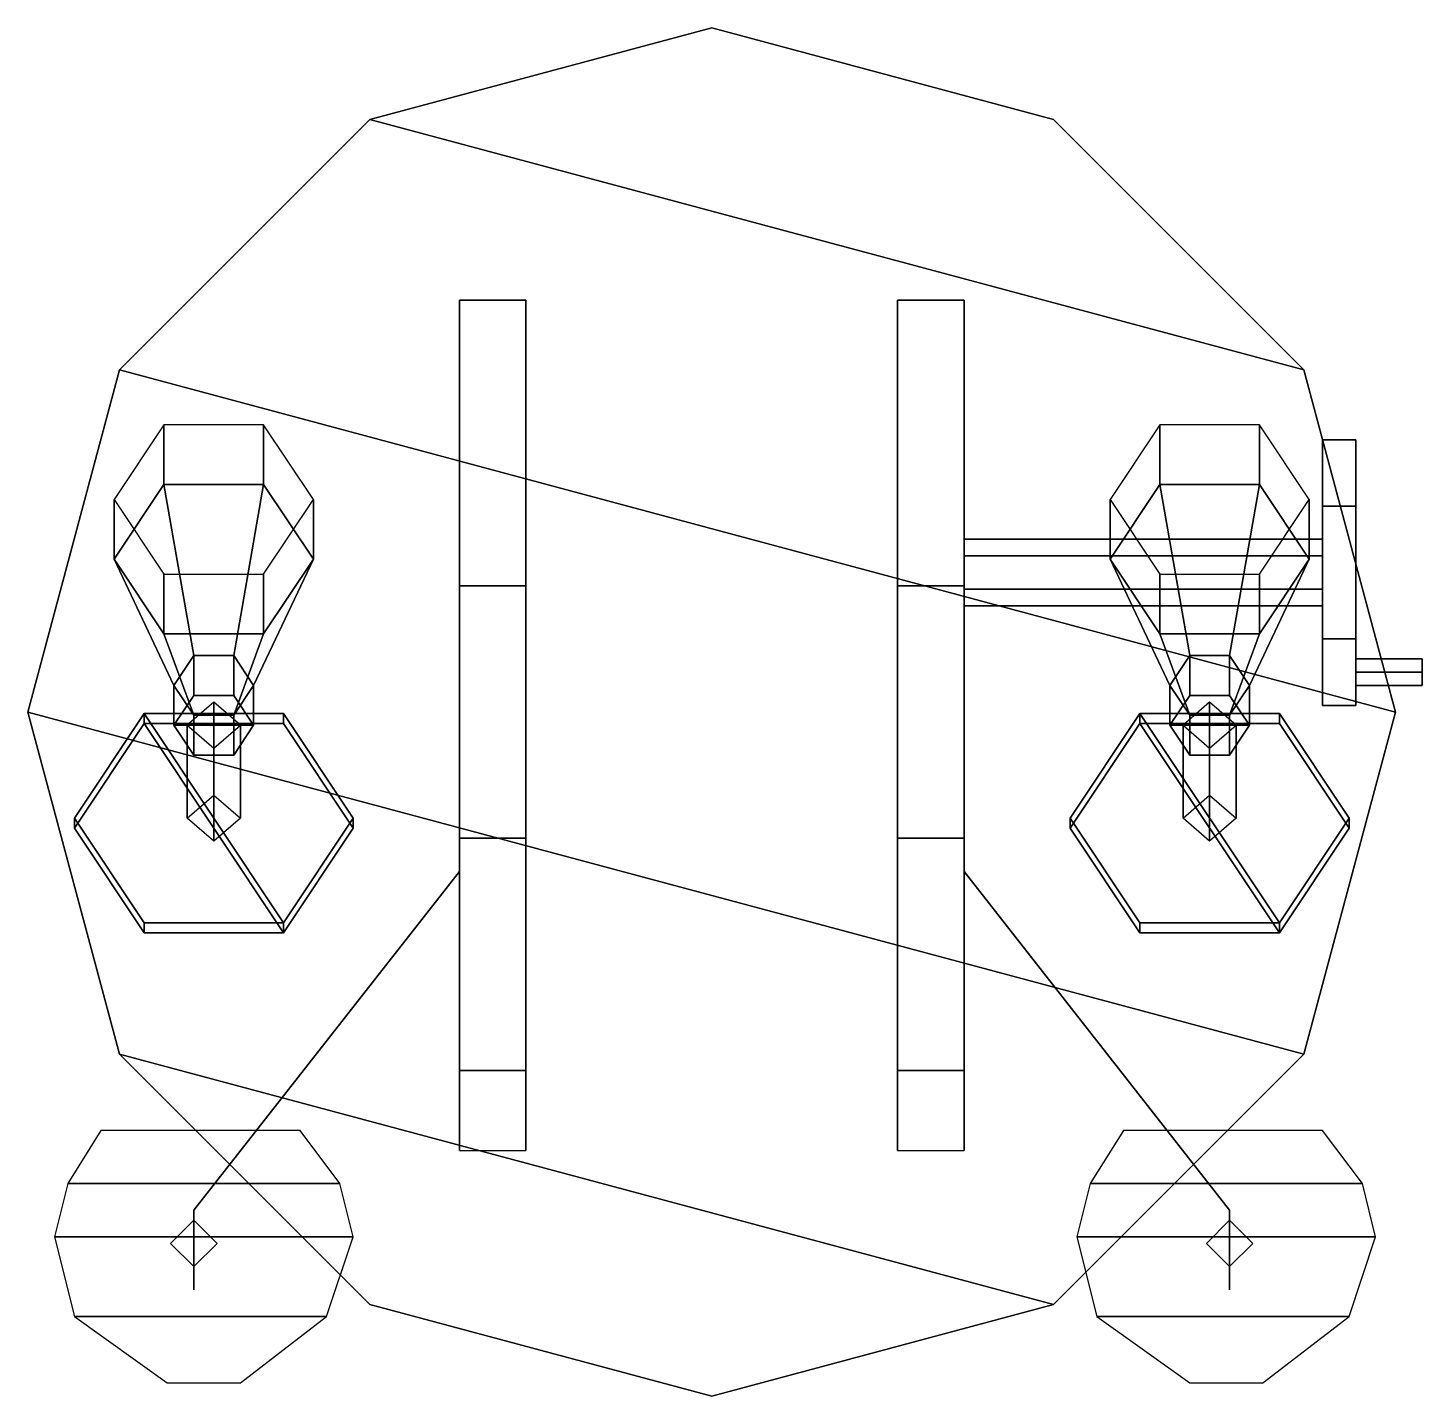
# Model space of a CAD drawing. Extents: x -1.03 to 1.07, y -1.03 to 1.03.
import ezdxf

# ---------------------------------------------------------------- set-up
doc = ezdxf.new("R2010")
doc.units = 0
doc.layers.add('TURRET', color=2, linetype='CONTINUOUS')

msp = doc.modelspace()

# ---------------------------------------------------------------- linework, layer by layer
at = {"layer": 'TURRET'}
for points in [[(-0.515, 0.892, 4.32), (0, 1.03, 4.32), (0, 1.03, 4.04), (-0.515, 0.892, 4.04)], [(-0.515, 0.892, 4.32), (0.892, 0.515, 4.32), (0.515, 0.892, 4.32), (0, 1.03, 4.32)], [(0, 1.03, 4.32), (0.515, 0.892, 4.32), (0.515, 0.892, 4.04), (0, 1.03, 4.04)], [(-0.892, 0.515, 4.32), (-0.515, 0.892, 4.32), (-0.515, 0.892, 4.04), (-0.892, 0.515, 4.04)], [(-0.892, 0.515, 4.32), (1.03, 0, 4.32), (0.892, 0.515, 4.32), (-0.515, 0.892, 4.32)], [(0.515, 0.892, 4.32), (0.892, 0.515, 4.32), (0.892, 0.515, 4.04), (0.515, 0.892, 4.04)], [(-0.38, 0.62, 4.32), (-0.38, 0.62, 4.64), (-0.28, 0.62, 4.64), (-0.28, 0.62, 4.32)], [(-0.38, -0.54, 4.64), (-0.38, 0.62, 4.64), (-0.38, 0.62, 4.32), (-0.38, -0.66, 4.32)], [(-0.38, -0.19, 5.47), (-0.38, 0.19, 5.47), (-0.38, 0.62, 4.64), (-0.38, -0.54, 4.64)], [(-0.38, 0.62, 4.64), (-0.38, 0.19, 5.47), (-0.28, 0.19, 5.47), (-0.28, 0.62, 4.64)], [(-0.28, 0.62, 4.32), (-0.28, 0.62, 4.64), (-0.28, -0.54, 4.64), (-0.28, -0.66, 4.32)], [(-0.28, 0.62, 4.64), (-0.28, 0.19, 5.47), (-0.28, -0.19, 5.47), (-0.28, -0.54, 4.64)], [(0.28, 0.62, 4.32), (0.28, 0.62, 4.64), (0.38, 0.62, 4.64), (0.38, 0.62, 4.32)], [(0.28, -0.54, 4.64), (0.28, 0.62, 4.64), (0.28, 0.62, 4.32), (0.28, -0.66, 4.32)], [(0.28, -0.19, 5.47), (0.28, 0.19, 5.47), (0.28, 0.62, 4.64), (0.28, -0.54, 4.64)], [(0.28, 0.62, 4.64), (0.28, 0.19, 5.47), (0.38, 0.19, 5.47), (0.38, 0.62, 4.64)], [(0.38, 0.62, 4.32), (0.38, 0.62, 4.64), (0.38, -0.54, 4.64), (0.38, -0.66, 4.32)], [(0.38, 0.62, 4.64), (0.38, 0.19, 5.47), (0.38, -0.19, 5.47), (0.38, -0.54, 4.64)], [(-1.03, 0, 4.32), (-0.892, 0.515, 4.32), (-0.892, 0.515, 4.04), (-1.03, 0, 4.04)], [(-1.03, 0, 4.32), (0.892, -0.515, 4.32), (1.03, 0, 4.32), (-0.892, 0.515, 4.32)], [(0.892, 0.515, 4.32), (1.03, 0, 4.32), (1.03, 0, 4.04), (0.892, 0.515, 4.04)], [(-0.825, 0.4325, 4.2983), (-0.9, 0.32, 4.2334), (-0.9, 0.23, 4.3893), (-0.825, 0.3425, 4.4542)], [(-0.675, 0.4325, 4.2983), (-0.825, 0.4325, 4.2983), (-0.825, 0.3425, 4.4542), (-0.675, 0.3425, 4.4542)], [(-0.6, 0.32, 4.2334), (-0.675, 0.4325, 4.2983), (-0.675, 0.3425, 4.4542), (-0.6, 0.23, 4.3893)], [(0.675, 0.4325, 4.2983), (0.6, 0.32, 4.2334), (0.6, 0.23, 4.3893), (0.675, 0.3425, 4.4542)], [(0.825, 0.4325, 4.2983), (0.675, 0.4325, 4.2983), (0.675, 0.3425, 4.4542), (0.825, 0.3425, 4.4542)], [(0.9, 0.32, 4.2334), (0.825, 0.4325, 4.2983), (0.825, 0.3425, 4.4542), (0.9, 0.23, 4.3893)], [(0.92, 0.41, 4.93), (0.92, 0.31, 5.1032), (0.97, 0.31, 5.1032), (0.97, 0.41, 4.93)], [(0.92, 0.31, 4.7568), (0.92, 0.41, 4.93), (0.97, 0.41, 4.93), (0.97, 0.31, 4.7568)], [(0.92, 0.41, 4.93), (0.92, 0.01, 4.93), (0.92, 0.11, 5.1032), (0.92, 0.31, 5.1032)], [(0.92, 0.31, 4.7568), (0.92, 0.11, 4.7568), (0.92, 0.01, 4.93), (0.92, 0.41, 4.93)], [(0.97, 0.31, 5.1032), (0.97, 0.11, 5.1032), (0.97, 0.01, 4.93), (0.97, 0.41, 4.93)], [(0.97, 0.41, 4.93), (0.97, 0.01, 4.93), (0.97, 0.11, 4.7568), (0.97, 0.31, 4.7568)], [(-0.825, 0.3425, 4.4542), (-0.9, 0.23, 4.3893), (-0.81, 0.04, 4.7184), (-0.78, 0.085, 4.7444)], [(-0.675, 0.3425, 4.4542), (-0.825, 0.3425, 4.4542), (-0.78, 0.085, 4.7444), (-0.72, 0.085, 4.7444)], [(-0.6, 0.23, 4.3893), (-0.675, 0.3425, 4.4542), (-0.72, 0.085, 4.7444), (-0.69, 0.04, 4.7184)], [(0.675, 0.3425, 4.4542), (0.6, 0.23, 4.3893), (0.69, 0.04, 4.7184), (0.72, 0.085, 4.7444)], [(0.825, 0.3425, 4.4542), (0.675, 0.3425, 4.4542), (0.72, 0.085, 4.7444), (0.78, 0.085, 4.7444)], [(0.9, 0.23, 4.3893), (0.825, 0.3425, 4.4542), (0.78, 0.085, 4.7444), (0.81, 0.04, 4.7184)], [(-0.9, 0.32, 4.2334), (-0.825, 0.2075, 4.1684), (-0.825, 0.1175, 4.3243), (-0.9, 0.23, 4.3893)], [(-0.675, 0.2075, 4.1684), (-0.6, 0.32, 4.2334), (-0.6, 0.23, 4.3893), (-0.675, 0.1175, 4.3243)], [(0.6, 0.32, 4.2334), (0.675, 0.2075, 4.1684), (0.675, 0.1175, 4.3243), (0.6, 0.23, 4.3893)], [(0.825, 0.2075, 4.1684), (0.9, 0.32, 4.2334), (0.9, 0.23, 4.3893), (0.825, 0.1175, 4.3243)], [(0.92, 0.31, 5.1032), (0.92, 0.11, 5.1032), (0.97, 0.11, 5.1032), (0.97, 0.31, 5.1032)], [(0.92, 0.11, 4.7568), (0.92, 0.31, 4.7568), (0.97, 0.31, 4.7568), (0.97, 0.11, 4.7568)], [(0.38, 0.26, 4.93), (0.38, 0.235, 4.9733), (0.92, 0.235, 4.9733), (0.92, 0.26, 4.93)], [(0.38, 0.235, 4.8867), (0.38, 0.26, 4.93), (0.92, 0.26, 4.93), (0.92, 0.235, 4.8867)], [(0.38, 0.235, 4.9733), (0.38, 0.185, 4.9733), (0.92, 0.185, 4.9733), (0.92, 0.235, 4.9733)], [(0.38, 0.185, 4.8867), (0.38, 0.235, 4.8867), (0.92, 0.235, 4.8867), (0.92, 0.185, 4.8867)], [(-0.9, 0.23, 4.3893), (-0.825, 0.1175, 4.3243), (-0.78, -0.005, 4.6924), (-0.81, 0.04, 4.7184)], [(-0.675, 0.1175, 4.3243), (-0.6, 0.23, 4.3893), (-0.69, 0.04, 4.7184), (-0.72, -0.005, 4.6924)], [(0.6, 0.23, 4.3893), (0.675, 0.1175, 4.3243), (0.72, -0.005, 4.6924), (0.69, 0.04, 4.7184)], [(0.825, 0.1175, 4.3243), (0.9, 0.23, 4.3893), (0.81, 0.04, 4.7184), (0.78, -0.005, 4.6924)], [(-0.825, 0.2075, 4.1684), (-0.675, 0.2075, 4.1684), (-0.675, 0.1175, 4.3243), (-0.825, 0.1175, 4.3243)], [(-0.38, -0.19, 5.89), (-0.38, 0.19, 5.89), (-0.38, 0.19, 5.47), (-0.38, -0.19, 5.47)], [(-0.38, 0.19, 5.47), (-0.38, 0.19, 5.89), (-0.28, 0.19, 5.89), (-0.28, 0.19, 5.47)], [(-0.28, -0.19, 5.89), (-0.28, 0.19, 5.89), (-0.38, 0.19, 5.89), (-0.38, -0.19, 5.89)], [(-0.28, 0.19, 5.47), (-0.28, 0.19, 5.89), (-0.28, -0.19, 5.89), (-0.28, -0.19, 5.47)], [(0.38, -0.19, 5.89), (0.38, 0.19, 5.89), (0.28, 0.19, 5.89), (0.28, -0.19, 5.89)], [(0.28, -0.19, 5.89), (0.28, 0.19, 5.89), (0.28, 0.19, 5.47), (0.28, -0.19, 5.47)], [(0.28, 0.19, 5.47), (0.28, 0.19, 5.89), (0.38, 0.19, 5.89), (0.38, 0.19, 5.47)], [(0.38, 0.19, 5.47), (0.38, 0.19, 5.89), (0.38, -0.19, 5.89), (0.38, -0.19, 5.47)], [(0.675, 0.2075, 4.1684), (0.825, 0.2075, 4.1684), (0.825, 0.1175, 4.3243), (0.675, 0.1175, 4.3243)], [(0.38, 0.185, 4.9733), (0.38, 0.16, 4.93), (0.92, 0.16, 4.93), (0.92, 0.185, 4.9733)], [(0.38, 0.16, 4.93), (0.38, 0.185, 4.8867), (0.92, 0.185, 4.8867), (0.92, 0.16, 4.93)], [(-0.825, 0.1175, 4.3243), (-0.675, 0.1175, 4.3243), (-0.72, -0.005, 4.6924), (-0.78, -0.005, 4.6924)], [(0.675, 0.1175, 4.3243), (0.825, 0.1175, 4.3243), (0.78, -0.005, 4.6924), (0.72, -0.005, 4.6924)], [(0.92, 0.11, 5.1032), (0.92, 0.01, 4.93), (0.97, 0.01, 4.93), (0.97, 0.11, 5.1032)], [(0.92, 0.01, 4.93), (0.92, 0.11, 4.7568), (0.97, 0.11, 4.7568), (0.97, 0.01, 4.93)], [(-0.78, 0.085, 4.7444), (-0.81, 0.04, 4.7184), (-0.81, -0.02, 4.8223), (-0.78, 0.025, 4.8483)], [(-0.72, 0.085, 4.7444), (-0.78, 0.085, 4.7444), (-0.78, 0.025, 4.8483), (-0.72, 0.025, 4.8483)], [(-0.69, 0.04, 4.7184), (-0.72, 0.085, 4.7444), (-0.72, 0.025, 4.8483), (-0.69, -0.02, 4.8223)], [(0.72, 0.085, 4.7444), (0.69, 0.04, 4.7184), (0.69, -0.02, 4.8223), (0.72, 0.025, 4.8483)], [(0.78, 0.085, 4.7444), (0.72, 0.085, 4.7444), (0.72, 0.025, 4.8483), (0.78, 0.025, 4.8483)], [(0.81, 0.04, 4.7184), (0.78, 0.085, 4.7444), (0.78, 0.025, 4.8483), (0.81, -0.02, 4.8223)], [(0.97, 0.08, 4.93), (0.97, 0.06, 4.95), (1.07, 0.06, 4.95), (1.07, 0.08, 4.93)], [(0.97, 0.06, 4.91), (0.97, 0.08, 4.93), (1.07, 0.08, 4.93), (1.07, 0.06, 4.91)], [(1.07, 0.08, 4.93), (1.07, 0.06, 4.95), (1.07, 0.04, 4.93), (1.07, 0.06, 4.91)], [(0.97, 0.06, 4.95), (0.97, 0.04, 4.93), (1.07, 0.04, 4.93), (1.07, 0.06, 4.95)], [(0.97, 0.04, 4.93), (0.97, 0.06, 4.91), (1.07, 0.06, 4.91), (1.07, 0.04, 4.93)], [(-0.81, 0.04, 4.7184), (-0.78, -0.005, 4.6924), (-0.78, -0.065, 4.7963), (-0.81, -0.02, 4.8223)], [(-0.72, 0.025, 4.8483), (-0.78, 0.025, 4.8483), (-0.81, -0.02, 4.8223), (-0.69, -0.02, 4.8223)], [(-0.72, -0.005, 4.6924), (-0.69, 0.04, 4.7184), (-0.69, -0.02, 4.8223), (-0.72, -0.065, 4.7963)], [(0.69, 0.04, 4.7184), (0.72, -0.005, 4.6924), (0.72, -0.065, 4.7963), (0.69, -0.02, 4.8223)], [(0.78, 0.025, 4.8483), (0.72, 0.025, 4.8483), (0.69, -0.02, 4.8223), (0.81, -0.02, 4.8223)], [(0.78, -0.005, 4.6924), (0.81, 0.04, 4.7184), (0.81, -0.02, 4.8223), (0.78, -0.065, 4.7963)], [(-0.892, -0.515, 4.32), (-1.03, 0, 4.32), (-1.03, 0, 4.04), (-0.892, -0.515, 4.04)], [(-0.892, -0.515, 4.32), (0.515, -0.892, 4.32), (0.892, -0.515, 4.32), (-1.03, 0, 4.32)], [(-0.75, 0.0146, 4.8423), (-0.79, -0.02, 4.8223), (-0.79, -0.16, 5.0648), (-0.75, -0.1254, 5.0848)], [(-0.71, -0.02, 4.8223), (-0.75, 0.0146, 4.8423), (-0.75, -0.1254, 5.0848), (-0.71, -0.16, 5.0648)], [(0.75, 0.0146, 4.8423), (0.71, -0.02, 4.8223), (0.71, -0.16, 5.0648), (0.75, -0.1254, 5.0848)], [(0.79, -0.02, 4.8223), (0.75, 0.0146, 4.8423), (0.75, -0.1254, 5.0848), (0.79, -0.16, 5.0648)], [(1.03, 0, 4.32), (0.892, -0.515, 4.32), (0.892, -0.515, 4.04), (1.03, 0, 4.04)], [(-0.855, -0.0025, 5.1557), (-0.96, -0.16, 5.0648), (-0.96, -0.175, 5.0908), (-0.855, -0.0175, 5.1817)], [(-0.855, -0.0025, 5.1557), (-0.645, -0.3175, 4.9738), (-0.855, -0.3175, 4.9738), (-0.96, -0.16, 5.0648)], [(-0.645, -0.3325, 4.9998), (-0.855, -0.0175, 5.1817), (-0.96, -0.175, 5.0908), (-0.855, -0.3325, 4.9998)], [(-0.645, -0.0025, 5.1557), (-0.855, -0.0025, 5.1557), (-0.855, -0.0175, 5.1817), (-0.645, -0.0175, 5.1817)], [(-0.645, -0.0025, 5.1557), (-0.54, -0.16, 5.0648), (-0.645, -0.3175, 4.9738), (-0.855, -0.0025, 5.1557)], [(-0.54, -0.175, 5.0908), (-0.645, -0.0175, 5.1817), (-0.855, -0.0175, 5.1817), (-0.645, -0.3325, 4.9998)], [(-0.69, -0.02, 4.8223), (-0.81, -0.02, 4.8223), (-0.78, -0.065, 4.7963), (-0.72, -0.065, 4.7963)], [(-0.79, -0.02, 4.8223), (-0.75, -0.0546, 4.8023), (-0.75, -0.1946, 5.0448), (-0.79, -0.16, 5.0648)], [(-0.78, -0.005, 4.6924), (-0.72, -0.005, 4.6924), (-0.72, -0.065, 4.7963), (-0.78, -0.065, 4.7963)], [(-0.75, -0.0546, 4.8023), (-0.71, -0.02, 4.8223), (-0.71, -0.16, 5.0648), (-0.75, -0.1946, 5.0448)], [(-0.54, -0.16, 5.0648), (-0.645, -0.0025, 5.1557), (-0.645, -0.0175, 5.1817), (-0.54, -0.175, 5.0908)], [(0.645, -0.0025, 5.1557), (0.54, -0.16, 5.0648), (0.54, -0.175, 5.0908), (0.645, -0.0175, 5.1817)], [(0.645, -0.0025, 5.1557), (0.855, -0.3175, 4.9738), (0.645, -0.3175, 4.9738), (0.54, -0.16, 5.0648)], [(0.855, -0.3325, 4.9998), (0.645, -0.0175, 5.1817), (0.54, -0.175, 5.0908), (0.645, -0.3325, 4.9998)], [(0.855, -0.0025, 5.1557), (0.645, -0.0025, 5.1557), (0.645, -0.0175, 5.1817), (0.855, -0.0175, 5.1817)], [(0.855, -0.0025, 5.1557), (0.96, -0.16, 5.0648), (0.855, -0.3175, 4.9738), (0.645, -0.0025, 5.1557)], [(0.96, -0.175, 5.0908), (0.855, -0.0175, 5.1817), (0.645, -0.0175, 5.1817), (0.855, -0.3325, 4.9998)], [(0.81, -0.02, 4.8223), (0.69, -0.02, 4.8223), (0.72, -0.065, 4.7963), (0.78, -0.065, 4.7963)], [(0.71, -0.02, 4.8223), (0.75, -0.0546, 4.8023), (0.75, -0.1946, 5.0448), (0.71, -0.16, 5.0648)], [(0.72, -0.005, 4.6924), (0.78, -0.005, 4.6924), (0.78, -0.065, 4.7963), (0.72, -0.065, 4.7963)], [(0.75, -0.0546, 4.8023), (0.79, -0.02, 4.8223), (0.79, -0.16, 5.0648), (0.75, -0.1946, 5.0448)], [(0.96, -0.16, 5.0648), (0.855, -0.0025, 5.1557), (0.855, -0.0175, 5.1817), (0.96, -0.175, 5.0908)], [(-0.96, -0.16, 5.0648), (-0.855, -0.3175, 4.9738), (-0.855, -0.3325, 4.9998), (-0.96, -0.175, 5.0908)], [(-0.645, -0.3175, 4.9738), (-0.54, -0.16, 5.0648), (-0.54, -0.175, 5.0908), (-0.645, -0.3325, 4.9998)], [(0.54, -0.16, 5.0648), (0.645, -0.3175, 4.9738), (0.645, -0.3325, 4.9998), (0.54, -0.175, 5.0908)], [(0.855, -0.3175, 4.9738), (0.96, -0.16, 5.0648), (0.96, -0.175, 5.0908), (0.855, -0.3325, 4.9998)], [(-0.28, -0.19, 5.47), (-0.28, -0.19, 5.89), (-0.38, -0.19, 5.89), (-0.38, -0.19, 5.47)], [(-0.28, -0.54, 4.64), (-0.28, -0.19, 5.47), (-0.38, -0.19, 5.47), (-0.38, -0.54, 4.64)], [(0.38, -0.54, 4.64), (0.38, -0.19, 5.47), (0.28, -0.19, 5.47), (0.28, -0.54, 4.64)], [(0.38, -0.19, 5.47), (0.38, -0.19, 5.89), (0.28, -0.19, 5.89), (0.28, -0.19, 5.47)], [(-0.38, -0.24, 4.4), (-0.38, -0.24, 4.68), (-0.78, -0.75, 4.68), (-0.78, -0.75, 4.52)], [(0.38, -0.24, 4.4), (0.38, -0.24, 4.68), (0.78, -0.75, 4.68), (0.78, -0.75, 4.52)], [(-0.855, -0.3175, 4.9738), (-0.645, -0.3175, 4.9738), (-0.645, -0.3325, 4.9998), (-0.855, -0.3325, 4.9998)], [(0.645, -0.3175, 4.9738), (0.855, -0.3175, 4.9738), (0.855, -0.3325, 4.9998), (0.645, -0.3325, 4.9998)], [(-0.515, -0.892, 4.32), (-0.892, -0.515, 4.32), (-0.892, -0.515, 4.04), (-0.515, -0.892, 4.04)], [(-0.515, -0.892, 4.32), (0, -1.03, 4.32), (0.515, -0.892, 4.32), (-0.892, -0.515, 4.32)], [(0.892, -0.515, 4.32), (0.515, -0.892, 4.32), (0.515, -0.892, 4.04), (0.892, -0.515, 4.04)], [(-0.28, -0.66, 4.32), (-0.28, -0.54, 4.64), (-0.38, -0.54, 4.64), (-0.38, -0.66, 4.32)], [(0.38, -0.66, 4.32), (0.38, -0.54, 4.64), (0.28, -0.54, 4.64), (0.28, -0.66, 4.32)], [(-0.56, -0.71, 4.84), (-0.62, -0.63, 4.84), (-0.92, -0.63, 4.84), (-0.97, -0.71, 4.84)], [(0.98, -0.71, 4.84), (0.92, -0.63, 4.84), (0.62, -0.63, 4.84), (0.57, -0.71, 4.84)], [(-0.54, -0.79, 4.84), (-0.56, -0.71, 4.84), (-0.97, -0.71, 4.84), (-0.99, -0.79, 4.84)], [(1, -0.79, 4.84), (0.98, -0.71, 4.84), (0.57, -0.71, 4.84), (0.55, -0.79, 4.84)], [(-0.78, -0.75, 4.52), (-0.78, -0.75, 4.68), (-0.78, -0.87, 4.68), (-0.78, -0.87, 4.52)], [(0.78, -0.75, 4.52), (0.78, -0.75, 4.68), (0.78, -0.87, 4.68), (0.78, -0.87, 4.52)], [(-0.78, -0.835, 4.4), (-0.815, -0.8, 4.4), (-0.78, -0.765, 4.4), (-0.745, -0.8, 4.4)], [(-0.78, -0.765, 4.4), (-0.815, -0.8, 4.4), (-0.815, -0.8, 4.84), (-0.78, -0.765, 4.84)], [(-0.745, -0.8, 4.4), (-0.78, -0.765, 4.4), (-0.78, -0.765, 4.84), (-0.745, -0.8, 4.84)], [(0.78, -0.765, 4.4), (0.745, -0.8, 4.4), (0.745, -0.8, 4.84), (0.78, -0.765, 4.84)], [(0.78, -0.835, 4.4), (0.745, -0.8, 4.4), (0.78, -0.765, 4.4), (0.815, -0.8, 4.4)], [(0.815, -0.8, 4.4), (0.78, -0.765, 4.4), (0.78, -0.765, 4.84), (0.815, -0.8, 4.84)], [(-0.58, -0.91, 4.84), (-0.54, -0.79, 4.84), (-0.99, -0.79, 4.84), (-0.96, -0.91, 4.84)], [(0.96, -0.91, 4.84), (1, -0.79, 4.84), (0.55, -0.79, 4.84), (0.58, -0.91, 4.84)], [(-0.815, -0.8, 4.4), (-0.78, -0.835, 4.4), (-0.78, -0.835, 4.84), (-0.815, -0.8, 4.84)], [(-0.78, -0.835, 4.4), (-0.745, -0.8, 4.4), (-0.745, -0.8, 4.84), (-0.78, -0.835, 4.84)], [(0.745, -0.8, 4.4), (0.78, -0.835, 4.4), (0.78, -0.835, 4.84), (0.745, -0.8, 4.84)], [(0.78, -0.835, 4.4), (0.815, -0.8, 4.4), (0.815, -0.8, 4.84), (0.78, -0.835, 4.84)], [(0, -1.03, 4.32), (-0.515, -0.892, 4.32), (-0.515, -0.892, 4.04), (0, -1.03, 4.04)], [(0.515, -0.892, 4.32), (0, -1.03, 4.32), (0, -1.03, 4.04), (0.515, -0.892, 4.04)], [(-0.71, -1.01, 4.84), (-0.58, -0.91, 4.84), (-0.96, -0.91, 4.84), (-0.82, -1.01, 4.84)], [(0.83, -1.01, 4.84), (0.96, -0.91, 4.84), (0.58, -0.91, 4.84), (0.72, -1.01, 4.84)]]:
    msp.add_3dface(points, dxfattribs=at)

doc.saveas('drawing.dxf')
